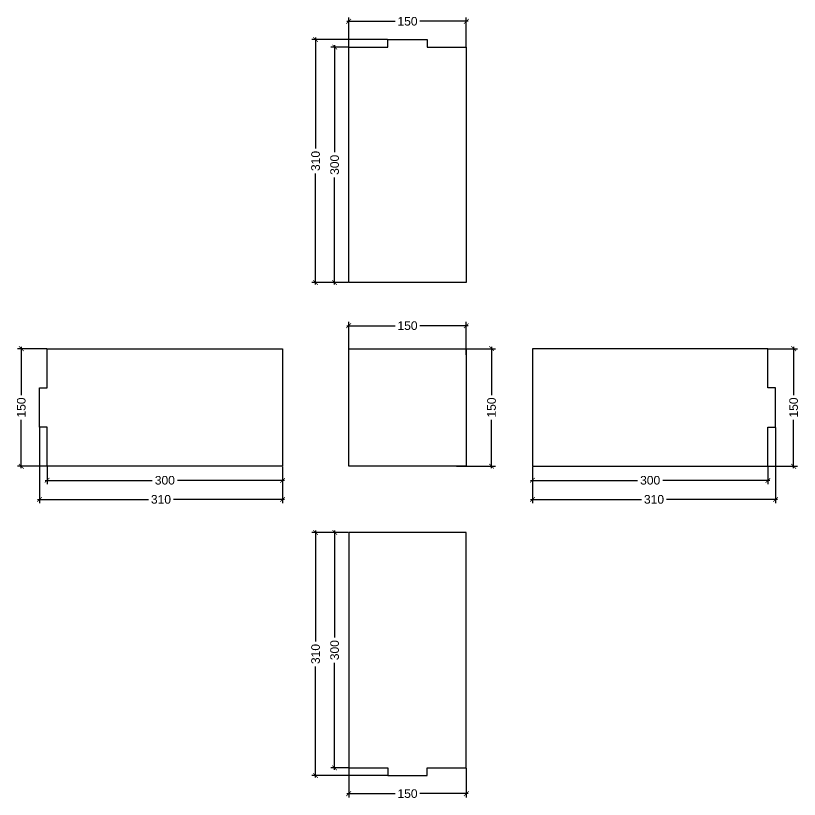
# Model space of a CAD drawing. Header units: millimetres. Extents: x 168.42 to 174.33, y 10.61 to 16.03.
# Drawn here: x 173.33 to 174.329, y 12.557 to 13.556 of the extents above; entities that cross this region are included whole.
import ezdxf

# ---------------------------------------------------------------- set-up
doc = ezdxf.new("R2010")
doc.units = ezdxf.units.MM
doc.layers.add('A-02', color=2, linetype='Continuous')
doc.layers.add('A-DIM', color=150, linetype='Continuous')
doc.styles.get("Standard").update_dxf_attribs({"font": 'arial.ttf'})
doc.dimstyles.new('1-5', dxfattribs={"dimscale": 0.05, "dimtxt": 0.22, "dimasz": 0.12, "dimexe": 0.1, "dimexo": 0.01, "dimgap": 0.08, "dimtad": 0, "dimdec": 0, "dimlfac": 1000, "dimzin": 0, "dimdsep": 46, "dimtxsty": 'Standard', "dimblk": 'ARCHTICK', "dimcen": 0.09, "dimdle": 0.05, "dimadec": 0, "dimazin": 0, "dimtfac": 1, "dimtdec": 0, "dimtofl": 0, "dimtmove": 1, "dimatfit": 3, "dimldrblk": 'DOT', "dimfxl": 1, "dimtolj": 1, "dimtzin": 0, "dimarcsym": 0})

# ---------------------------------------------------------------- blocks, each defined once
blk = doc.blocks.new('_ArchTick')
at = {"color": 0, "linetype": 'ByBlock', "const_width": 0.15}
blk.add_lwpolyline([(-0.5, -0.5), (0.5, 0.5)], dxfattribs=at)
blk = doc.blocks.new('*D76')
at = {"layer": 'A-DIM', "color": 0, "lineweight": -2, "transparency": 16777216}
for p, q in [((173.3601, 13.03106), (173.3601, 12.93435)), ((173.6701, 12.97606), (173.6701, 12.93435)), ((173.3576, 12.93935), (173.49897, 12.93935)), ((173.6726, 12.93935), (173.53123, 12.93935))]:
    blk.add_line(p, q, dxfattribs=at)
at = {"layer": 'Defpoints', "color": 0, "transparency": 16777216}
for p in [(173.3601, 13.03156), (173.6701, 12.97656), (173.3601, 12.93935)]:
    blk.add_point(p, dxfattribs=at)
at = {"layer": 'A-DIM', "color": 0, "lineweight": -2, "transparency": 16777216, "xscale": 0.006, "yscale": 0.006, "zscale": 0.006, "rotation": 180}
blk.add_blockref('_ArchTick', (173.3601, 12.93935), dxfattribs=at)
at = {"layer": 'A-DIM', "color": 0, "lineweight": -2, "transparency": 16777216, "xscale": 0.006, "yscale": 0.006, "zscale": 0.006}
blk.add_blockref('_ArchTick', (173.6701, 12.93935), dxfattribs=at)
at = {"layer": 'A-DIM', "color": 0, "transparency": 16777216, "insert": (173.5151, 12.93935), "char_height": 0.011, "attachment_point": 5}
blk.add_mtext('\\A1;310', dxfattribs=at)
blk = doc.blocks.new('_Dot')
at = {"color": 0, "linetype": 'ByBlock', "lineweight": -2}
blk.add_line((-0.5, 0), (-1, 0), dxfattribs=at)
at = {"color": 0, "linetype": 'ByBlock', "const_width": 0.5}
blk.add_lwpolyline([(-0.25, 0, 1), (0.25, 0, 1)], format="xyb", close=True, dxfattribs=at)
blk = doc.blocks.new('*D77')
at = {"layer": 'A-DIM', "color": 0, "lineweight": -2, "transparency": 16777216}
for p, q in [((173.33699, 13.13406), (173.33699, 13.07218)), ((173.36941, 13.13156), (173.33199, 13.13156)), ((173.33699, 12.97906), (173.33699, 13.04095)), ((173.36941, 12.98156), (173.33199, 12.98156))]:
    blk.add_line(p, q, dxfattribs=at)
at = {"layer": 'Defpoints', "color": 0, "transparency": 16777216}
for p in [(173.33699, 13.13156), (173.36991, 13.13156), (173.36991, 12.98156)]:
    blk.add_point(p, dxfattribs=at)
at = {"layer": 'A-DIM', "color": 0, "lineweight": -2, "transparency": 16777216, "xscale": 0.006, "yscale": 0.006, "zscale": 0.006}
for p, rotation in [((173.33699, 13.13156), 90), ((173.33699, 12.98156), 270)]:
    blk.add_blockref('_ArchTick', p, dxfattribs=dict(at, rotation=rotation))
at = {"layer": 'A-DIM', "color": 0, "transparency": 16777216, "insert": (173.33699, 13.05656), "char_height": 0.011, "attachment_point": 5, "rotation": 90}
blk.add_mtext('\\A1;150', dxfattribs=at)
blk = doc.blocks.new('*D78')
at = {"layer": 'A-DIM', "color": 0, "lineweight": -2, "transparency": 16777216}
for p, q in [((173.75451, 13.12386), (173.75451, 13.16589)), ((173.90451, 13.12386), (173.90451, 13.16589)), ((173.75201, 13.16089), (173.81389, 13.16089)), ((173.90701, 13.16089), (173.84512, 13.16089))]:
    blk.add_line(p, q, dxfattribs=at)
at = {"layer": 'Defpoints', "color": 0, "transparency": 16777216}
for p in [(173.90451, 13.16089), (173.75451, 13.12336), (173.90451, 13.12336)]:
    blk.add_point(p, dxfattribs=at)
at = {"layer": 'A-DIM', "color": 0, "lineweight": -2, "transparency": 16777216, "xscale": 0.006, "yscale": 0.006, "zscale": 0.006, "rotation": 180}
blk.add_blockref('_ArchTick', (173.75451, 13.16089), dxfattribs=at)
at = {"layer": 'A-DIM', "color": 0, "lineweight": -2, "transparency": 16777216, "xscale": 0.006, "yscale": 0.006, "zscale": 0.006}
blk.add_blockref('_ArchTick', (173.90451, 13.16089), dxfattribs=at)
at = {"layer": 'A-DIM', "color": 0, "transparency": 16777216, "insert": (173.82951, 13.16089), "char_height": 0.011, "attachment_point": 5}
blk.add_mtext('\\A1;150', dxfattribs=at)
blk = doc.blocks.new('*D79')
at = {"layer": 'A-DIM', "color": 0, "lineweight": -2, "transparency": 16777216}
for p, q in [((173.93669, 13.13406), (173.93669, 13.07218)), ((173.8968, 13.13156), (173.94169, 13.13156)), ((173.93669, 12.97906), (173.93669, 13.04095)), ((173.8918, 12.98156), (173.94169, 12.98156))]:
    blk.add_line(p, q, dxfattribs=at)
at = {"layer": 'Defpoints', "color": 0, "transparency": 16777216}
for p in [(173.8963, 13.13156), (173.8913, 12.98156), (173.93669, 12.98156)]:
    blk.add_point(p, dxfattribs=at)
at = {"layer": 'A-DIM', "color": 0, "lineweight": -2, "transparency": 16777216, "xscale": 0.006, "yscale": 0.006, "zscale": 0.006}
for p, rotation in [((173.93669, 13.13156), 90), ((173.93669, 12.98156), 270)]:
    blk.add_blockref('_ArchTick', p, dxfattribs=dict(at, rotation=rotation))
at = {"layer": 'A-DIM', "color": 0, "transparency": 16777216, "insert": (173.93669, 13.05656), "char_height": 0.011, "attachment_point": 5, "rotation": 90}
blk.add_mtext('\\A1;150', dxfattribs=at)
blk = doc.blocks.new('*D81')
at = {"layer": 'A-DIM', "color": 0, "lineweight": -2, "transparency": 16777216}
for p, q in [((173.36991, 12.98106), (173.36991, 12.95867)), ((173.6701, 12.98106), (173.6701, 12.95867)), ((173.36741, 12.96367), (173.50388, 12.96367)), ((173.6726, 12.96367), (173.53614, 12.96367))]:
    blk.add_line(p, q, dxfattribs=at)
at = {"layer": 'Defpoints', "color": 0, "transparency": 16777216}
for p in [(173.36991, 12.98156), (173.6701, 12.98156), (173.6701, 12.96367)]:
    blk.add_point(p, dxfattribs=at)
at = {"layer": 'A-DIM', "color": 0, "lineweight": -2, "transparency": 16777216, "xscale": 0.006, "yscale": 0.006, "zscale": 0.006, "rotation": 180}
blk.add_blockref('_ArchTick', (173.36991, 12.96367), dxfattribs=at)
at = {"layer": 'A-DIM', "color": 0, "lineweight": -2, "transparency": 16777216, "xscale": 0.006, "yscale": 0.006, "zscale": 0.006}
blk.add_blockref('_ArchTick', (173.6701, 12.96367), dxfattribs=at)
at = {"layer": 'A-DIM', "color": 0, "transparency": 16777216, "insert": (173.52001, 12.96367), "char_height": 0.011, "attachment_point": 5}
blk.add_mtext('\\A1;300', dxfattribs=at)
blk = doc.blocks.new('*D82')
at = {"layer": 'A-DIM', "color": 0, "lineweight": -2, "transparency": 16777216}
for p, q in [((174.29891, 13.03106), (174.29891, 12.93435)), ((173.98891, 12.97606), (173.98891, 12.93435)), ((173.98641, 12.93935), (174.12778, 12.93935)), ((174.30141, 12.93935), (174.16004, 12.93935))]:
    blk.add_line(p, q, dxfattribs=at)
at = {"layer": 'Defpoints', "color": 0, "transparency": 16777216}
for p in [(174.29891, 13.03156), (173.98891, 12.97656), (174.29891, 12.93935)]:
    blk.add_point(p, dxfattribs=at)
at = {"layer": 'A-DIM', "color": 0, "lineweight": -2, "transparency": 16777216, "xscale": 0.006, "yscale": 0.006, "zscale": 0.006, "rotation": 180}
blk.add_blockref('_ArchTick', (173.98891, 12.93935), dxfattribs=at)
at = {"layer": 'A-DIM', "color": 0, "lineweight": -2, "transparency": 16777216, "xscale": 0.006, "yscale": 0.006, "zscale": 0.006}
blk.add_blockref('_ArchTick', (174.29891, 12.93935), dxfattribs=at)
at = {"layer": 'A-DIM', "color": 0, "transparency": 16777216, "insert": (174.14391, 12.93935), "char_height": 0.011, "attachment_point": 5}
blk.add_mtext('\\A1;310', dxfattribs=at)
blk = doc.blocks.new('*D83')
at = {"layer": 'A-DIM', "color": 0, "lineweight": -2, "transparency": 16777216}
for p, q in [((174.32202, 13.13406), (174.32202, 13.07218)), ((174.2896, 13.13156), (174.32702, 13.13156)), ((174.32202, 12.97906), (174.32202, 13.04095)), ((174.2896, 12.98156), (174.32702, 12.98156))]:
    blk.add_line(p, q, dxfattribs=at)
at = {"layer": 'Defpoints', "color": 0, "transparency": 16777216}
for p in [(174.2891, 13.13156), (174.32202, 13.13156), (174.2891, 12.98156)]:
    blk.add_point(p, dxfattribs=at)
at = {"layer": 'A-DIM', "color": 0, "lineweight": -2, "transparency": 16777216, "xscale": 0.006, "yscale": 0.006, "zscale": 0.006}
for p, rotation in [((174.32202, 13.13156), 90), ((174.32202, 12.98156), 270)]:
    blk.add_blockref('_ArchTick', p, dxfattribs=dict(at, rotation=rotation))
at = {"layer": 'A-DIM', "color": 0, "transparency": 16777216, "insert": (174.32202, 13.05656), "char_height": 0.011, "attachment_point": 5, "rotation": 90}
blk.add_mtext('\\A1;150', dxfattribs=at)
blk = doc.blocks.new('*D84')
at = {"layer": 'A-DIM', "color": 0, "lineweight": -2, "transparency": 16777216}
for p, q in [((173.98891, 12.98106), (173.98891, 12.95867)), ((174.2891, 12.98106), (174.2891, 12.95867)), ((173.98641, 12.96367), (174.12288, 12.96367)), ((174.2916, 12.96367), (174.15513, 12.96367))]:
    blk.add_line(p, q, dxfattribs=at)
at = {"layer": 'Defpoints', "color": 0, "transparency": 16777216}
for p in [(173.98891, 12.98156), (174.2891, 12.98156), (173.98891, 12.96367)]:
    blk.add_point(p, dxfattribs=at)
at = {"layer": 'A-DIM', "color": 0, "lineweight": -2, "transparency": 16777216, "xscale": 0.006, "yscale": 0.006, "zscale": 0.006, "rotation": 180}
blk.add_blockref('_ArchTick', (173.98891, 12.96367), dxfattribs=at)
at = {"layer": 'A-DIM', "color": 0, "lineweight": -2, "transparency": 16777216, "xscale": 0.006, "yscale": 0.006, "zscale": 0.006}
blk.add_blockref('_ArchTick', (174.2891, 12.96367), dxfattribs=at)
at = {"layer": 'A-DIM', "color": 0, "transparency": 16777216, "insert": (174.139, 12.96367), "char_height": 0.011, "attachment_point": 5}
blk.add_mtext('\\A1;300', dxfattribs=at)
blk = doc.blocks.new('*D85')
at = {"layer": 'A-DIM', "color": 0, "lineweight": -2, "transparency": 16777216}
for p, q in [((173.80401, 13.52597), (173.70729, 13.52597)), ((173.71229, 13.52847), (173.71229, 13.3871)), ((173.71229, 13.21347), (173.71229, 13.35484)), ((173.74901, 13.21597), (173.70729, 13.21597))]:
    blk.add_line(p, q, dxfattribs=at)
at = {"layer": 'Defpoints', "color": 0, "transparency": 16777216}
for p in [(173.71229, 13.52597), (173.80451, 13.52597), (173.74951, 13.21597)]:
    blk.add_point(p, dxfattribs=at)
at = {"layer": 'A-DIM', "color": 0, "lineweight": -2, "transparency": 16777216, "xscale": 0.006, "yscale": 0.006, "zscale": 0.006}
for p, rotation in [((173.71229, 13.52597), 90), ((173.71229, 13.21597), 270)]:
    blk.add_blockref('_ArchTick', p, dxfattribs=dict(at, rotation=rotation))
at = {"layer": 'A-DIM', "color": 0, "transparency": 16777216, "insert": (173.71229, 13.37097), "char_height": 0.011, "attachment_point": 5, "rotation": 90}
blk.add_mtext('\\A1;310', dxfattribs=at)
blk = doc.blocks.new('*D86')
at = {"layer": 'A-DIM', "color": 0, "lineweight": -2, "transparency": 16777216}
for p, q in [((173.75451, 13.51666), (173.75451, 13.55408)), ((173.90451, 13.51666), (173.90451, 13.55408)), ((173.75201, 13.54908), (173.81389, 13.54908)), ((173.90701, 13.54908), (173.84512, 13.54908))]:
    blk.add_line(p, q, dxfattribs=at)
at = {"layer": 'Defpoints', "color": 0, "transparency": 16777216}
for p in [(173.90451, 13.54908), (173.75451, 13.51616), (173.90451, 13.51616)]:
    blk.add_point(p, dxfattribs=at)
at = {"layer": 'A-DIM', "color": 0, "lineweight": -2, "transparency": 16777216, "xscale": 0.006, "yscale": 0.006, "zscale": 0.006, "rotation": 180}
blk.add_blockref('_ArchTick', (173.75451, 13.54908), dxfattribs=at)
at = {"layer": 'A-DIM', "color": 0, "lineweight": -2, "transparency": 16777216, "xscale": 0.006, "yscale": 0.006, "zscale": 0.006}
blk.add_blockref('_ArchTick', (173.90451, 13.54908), dxfattribs=at)
at = {"layer": 'A-DIM', "color": 0, "transparency": 16777216, "insert": (173.82951, 13.54908), "char_height": 0.011, "attachment_point": 5}
blk.add_mtext('\\A1;150', dxfattribs=at)
blk = doc.blocks.new('*D87')
at = {"layer": 'A-DIM', "color": 0, "lineweight": -2, "transparency": 16777216}
for p, q in [((173.75401, 13.51616), (173.73161, 13.51616)), ((173.73661, 13.51866), (173.73661, 13.38219)), ((173.73661, 13.21347), (173.73661, 13.34993)), ((173.75401, 13.21597), (173.73161, 13.21597))]:
    blk.add_line(p, q, dxfattribs=at)
at = {"layer": 'Defpoints', "color": 0, "transparency": 16777216}
for p in [(173.75451, 13.51616), (173.73661, 13.21597), (173.75451, 13.21597)]:
    blk.add_point(p, dxfattribs=at)
at = {"layer": 'A-DIM', "color": 0, "lineweight": -2, "transparency": 16777216, "xscale": 0.006, "yscale": 0.006, "zscale": 0.006}
for p, rotation in [((173.73661, 13.51616), 90), ((173.73661, 13.21597), 270)]:
    blk.add_blockref('_ArchTick', p, dxfattribs=dict(at, rotation=rotation))
at = {"layer": 'A-DIM', "color": 0, "transparency": 16777216, "insert": (173.73661, 13.36606), "char_height": 0.011, "attachment_point": 5, "rotation": 90}
blk.add_mtext('\\A1;300', dxfattribs=at)
blk = doc.blocks.new('*D88')
at = {"layer": 'A-DIM', "color": 0, "lineweight": -2, "transparency": 16777216}
for p, q in [((173.74901, 12.89716), (173.70729, 12.89716)), ((173.71229, 12.89966), (173.71229, 12.75829)), ((173.71229, 12.58466), (173.71229, 12.72603)), ((173.80401, 12.58716), (173.70729, 12.58716))]:
    blk.add_line(p, q, dxfattribs=at)
at = {"layer": 'Defpoints', "color": 0, "transparency": 16777216}
for p in [(173.74951, 12.89716), (173.71229, 12.58716), (173.80451, 12.58716)]:
    blk.add_point(p, dxfattribs=at)
at = {"layer": 'A-DIM', "color": 0, "lineweight": -2, "transparency": 16777216, "xscale": 0.006, "yscale": 0.006, "zscale": 0.006}
for p, rotation in [((173.71229, 12.89716), 90), ((173.71229, 12.58716), 270)]:
    blk.add_blockref('_ArchTick', p, dxfattribs=dict(at, rotation=rotation))
at = {"layer": 'A-DIM', "color": 0, "transparency": 16777216, "insert": (173.71229, 12.74216), "char_height": 0.011, "attachment_point": 5, "rotation": 90}
blk.add_mtext('\\A1;310', dxfattribs=at)
blk = doc.blocks.new('*D89')
at = {"layer": 'A-DIM', "color": 0, "lineweight": -2, "transparency": 16777216}
for p, q in [((173.75451, 12.59647), (173.75451, 12.55905)), ((173.90451, 12.59647), (173.90451, 12.55905)), ((173.75201, 12.56405), (173.81389, 12.56405)), ((173.90701, 12.56405), (173.84512, 12.56405))]:
    blk.add_line(p, q, dxfattribs=at)
at = {"layer": 'Defpoints', "color": 0, "transparency": 16777216}
for p in [(173.75451, 12.59697), (173.90451, 12.59697), (173.90451, 12.56405)]:
    blk.add_point(p, dxfattribs=at)
at = {"layer": 'A-DIM', "color": 0, "lineweight": -2, "transparency": 16777216, "xscale": 0.006, "yscale": 0.006, "zscale": 0.006, "rotation": 180}
blk.add_blockref('_ArchTick', (173.75451, 12.56405), dxfattribs=at)
at = {"layer": 'A-DIM', "color": 0, "lineweight": -2, "transparency": 16777216, "xscale": 0.006, "yscale": 0.006, "zscale": 0.006}
blk.add_blockref('_ArchTick', (173.90451, 12.56405), dxfattribs=at)
at = {"layer": 'A-DIM', "color": 0, "transparency": 16777216, "insert": (173.82951, 12.56405), "char_height": 0.011, "attachment_point": 5}
blk.add_mtext('\\A1;150', dxfattribs=at)
blk = doc.blocks.new('*D90')
at = {"layer": 'A-DIM', "color": 0, "lineweight": -2, "transparency": 16777216}
for p, q in [((173.75401, 12.89716), (173.73161, 12.89716)), ((173.73661, 12.89966), (173.73661, 12.7632)), ((173.73661, 12.59447), (173.73661, 12.73094)), ((173.75401, 12.59697), (173.73161, 12.59697))]:
    blk.add_line(p, q, dxfattribs=at)
at = {"layer": 'Defpoints', "color": 0, "transparency": 16777216}
for p in [(173.73661, 12.89716), (173.75451, 12.89716), (173.75451, 12.59697)]:
    blk.add_point(p, dxfattribs=at)
at = {"layer": 'A-DIM', "color": 0, "lineweight": -2, "transparency": 16777216, "xscale": 0.006, "yscale": 0.006, "zscale": 0.006}
for p, rotation in [((173.73661, 12.89716), 90), ((173.73661, 12.59697), 270)]:
    blk.add_blockref('_ArchTick', p, dxfattribs=dict(at, rotation=rotation))
at = {"layer": 'A-DIM', "color": 0, "transparency": 16777216, "insert": (173.73661, 12.74707), "char_height": 0.011, "attachment_point": 5, "rotation": 90}
blk.add_mtext('\\A1;300', dxfattribs=at)

msp = doc.modelspace()

# ---------------------------------------------------------------- linework, layer by layer
at = {"layer": 'A-02'}
for points in [[(173.85451, 13.52597), (173.85451, 13.51616), (173.90451, 13.51616), (173.90451, 13.21597), (173.75451, 13.21597), (173.75451, 13.51616), (173.80451, 13.51616), (173.80451, 13.52597)], [(173.3601, 13.08156), (173.36991, 13.08156), (173.36991, 13.13156), (173.6701, 13.13156), (173.6701, 12.98156), (173.36991, 12.98156), (173.36991, 13.03156), (173.3601, 13.03156)], [(173.75451, 13.13156), (173.90451, 13.13156), (173.90451, 12.98156), (173.75451, 12.98156)], [(174.29891, 13.08156), (174.2891, 13.08156), (174.2891, 13.13156), (173.98891, 13.13156), (173.98891, 12.98156), (174.2891, 12.98156), (174.2891, 13.03156), (174.29891, 13.03156)], [(173.85451, 12.58716), (173.85451, 12.59697), (173.90451, 12.59697), (173.90451, 12.89716), (173.75451, 12.89716), (173.75451, 12.59697), (173.80451, 12.59697), (173.80451, 12.58716)]]:
    msp.add_lwpolyline(points, close=True, dxfattribs=at)
for points in [[(173.77271, 13.13156), (173.8863, 13.13156)], [(173.8863, 12.98156), (173.77271, 12.98156)]]:
    msp.add_lwpolyline(points, dxfattribs=at)

# ---------------------------------------------------------------- dimensions: what is measured, and where the dimension line sits
at = {"layer": 'A-DIM'}
for base, p1, p2, picture, middle in [((173.90451, 13.54908), (173.75451, 13.51616), (173.90451, 13.51616), '*D86', (173.82951, 13.54908)), ((173.90451, 13.16089), (173.75451, 13.12336), (173.90451, 13.12336), '*D78', (173.82951, 13.16089)), ((173.6701, 12.96367), (173.36991, 12.98156), (173.6701, 12.98156), '*D81', (173.52001, 12.96367)), ((173.90451, 12.56405), (173.75451, 12.59697), (173.90451, 12.59697), '*D89', (173.82951, 12.56405))]:
    dim = msp.add_linear_dim(base=base, p1=p1, p2=p2, dimstyle='1-5', dxfattribs=at)
    dim.commit()
    dim.dimension.update_dxf_attribs({"geometry": picture, "text_midpoint": middle})
for base, p1, p2, angle, picture, middle in [((173.71229, 13.52597), (173.74951, 13.21597), (173.80451, 13.52597), 270, '*D85', (173.71229, 13.37097)), ((173.73661, 13.21597), (173.75451, 13.51616), (173.75451, 13.21597), 270, '*D87', (173.73661, 13.36606)), ((173.33699, 13.13156), (173.36991, 12.98156), (173.36991, 13.13156), 90, '*D77', (173.33699, 13.05656)), ((173.93669, 12.98156), (173.8963, 13.13156), (173.8913, 12.98156), 90, '*D79', (173.93669, 13.05656)), ((174.32202, 13.13156), (174.2891, 12.98156), (174.2891, 13.13156), 90, '*D83', (174.32202, 13.05656)), ((173.3601, 12.93935), (173.6701, 12.97656), (173.3601, 13.03156), 0, '*D76', (173.5151, 12.93935)), ((174.29891, 12.93935), (173.98891, 12.97656), (174.29891, 13.03156), 180, '*D82', (174.14391, 12.93935)), ((173.98891, 12.96367), (174.2891, 12.98156), (173.98891, 12.98156), 180, '*D84', (174.139, 12.96367)), ((173.71229, 12.58716), (173.74951, 12.89716), (173.80451, 12.58716), 90, '*D88', (173.71229, 12.74216)), ((173.73661, 12.89716), (173.75451, 12.59697), (173.75451, 12.89716), 90, '*D90', (173.73661, 12.74707))]:
    dim = msp.add_linear_dim(base=base, p1=p1, p2=p2, angle=angle, dimstyle='1-5', dxfattribs=at)
    dim.commit()
    dim.dimension.update_dxf_attribs({"geometry": picture, "text_midpoint": middle})

doc.saveas('drawing.dxf')
